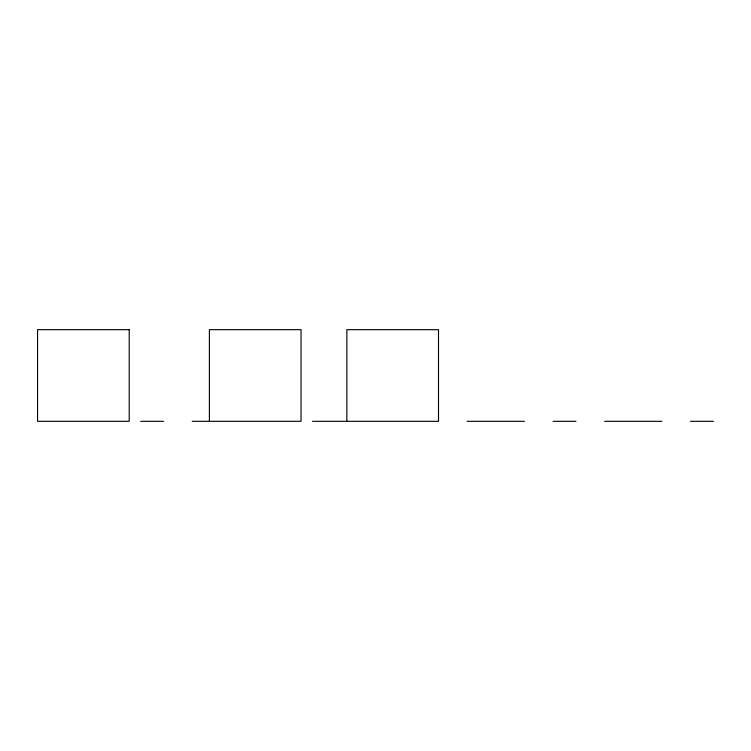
<?xml version="1.0" encoding="UTF-8"?>
<svg xmlns="http://www.w3.org/2000/svg" width="751" height="751" viewBox="0 0 751 751"><rect width="100%" height="100%" fill="white"/><g stroke="black" fill="none" stroke-linecap="round" stroke-linejoin="round"><path stroke-width="1.13" d="M140.653 421.32L163.568 421.32M192.209 421.32L301.038 421.32L301.038 329.68L209.388 329.68L209.388 421.32M312.491 421.32L438.509 421.32L438.509 329.68L346.859 329.68L346.859 421.32M467.15 421.32L524.423 421.32M553.065 421.32L575.979 421.32M604.621 421.32L661.894 421.32M690.535 421.32L713.45 421.32M129.2 329.68L37.55 329.68L37.55 421.32L129.2 421.32L129.2 329.68"/></g></svg>
